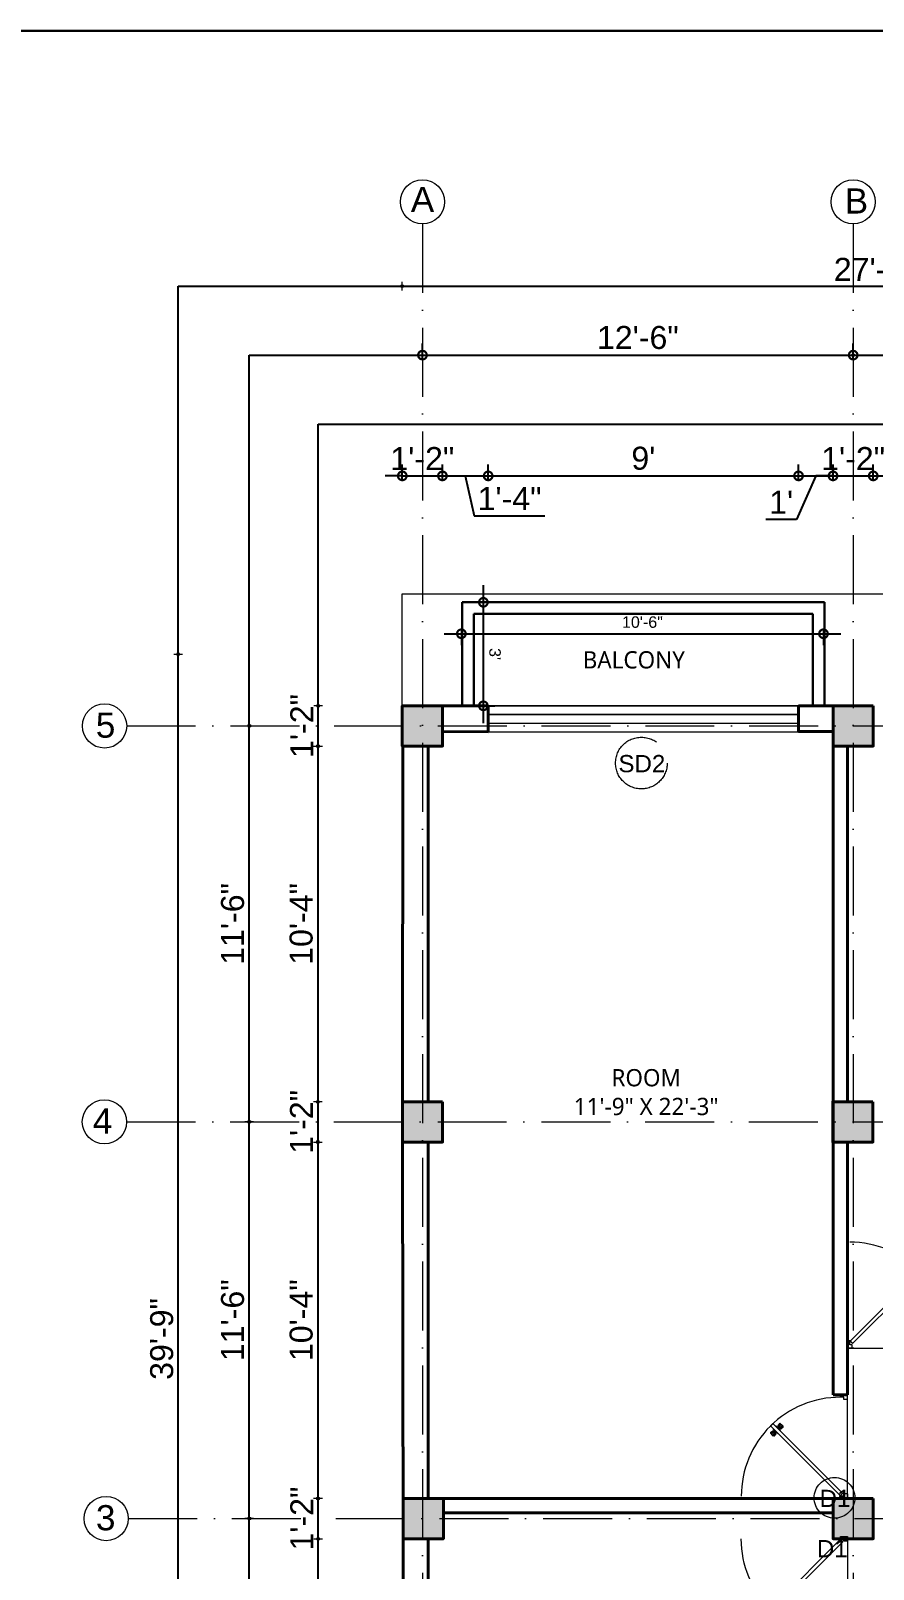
# Model space of a CAD drawing. Header units: inches. Extents: x -71 to 2682309, y -3332 to 801571.
# Drawn here: x 2668938 to 2669231, y 798607 to 799143 of the extents above; entities that cross this region are included whole.
import ezdxf

# ---------------------------------------------------------------- set-up
doc = ezdxf.new("R2010")
doc.units = ezdxf.units.IN
doc.header["$MEASUREMENT"] = 0
doc.header["$PDMODE"] = 99
for name, pattern in [('ACAD_ISO04W100', [30, 24, -3, 0, -3]), ('ACAD_ISO10W100', [18, 12, -3, 0, -3]), ('SOLID', [0])]:
    doc.linetypes.add(name, pattern=pattern)
for name, color, linetype, lineweight in [('BORDER', 5, 'Continuous', 60), ('CENTER  LINE RA', 10, 'ACAD_ISO04W100', 18), ('CONC. OUTLINE RA', 150, 'Continuous', 40), ('DOOR-WIN RA', 3, 'Continuous', 20), ('ele 4', 114, 'Continuous', 9), ('ELE2 RA', 130, 'Continuous', 20), ('Hatch', 254, 'Continuous', 9), ('HATCH RA', 8, 'Continuous', 9), ('PUERTAS', 7, 'Continuous', 13), ('TEXT RA', 254, 'Continuous', 20), ('TEXTURE EA', 8, 'ACAD_ISO10W100', 9), ('wall EA', 24, 'Continuous', 40), ('WALL__HALF_NEW', 42, 'Continuous', 30), ('Win EA', 114, 'Continuous', 5)]:
    doc.layers.add(name, color=color, linetype=linetype, lineweight=lineweight)
for name, color, linetype in [('HACTH', 7, 'Continuous'), ('lettring', 7, 'Continuous'), ('text EA', 7, 'Continuous')]:
    doc.layers.add(name, color=color, linetype=linetype)
doc.styles.add('DIM 8', font='arial.ttf', dxfattribs={"height": 8})
doc.styles.add('EAPL', font='arial.ttf', dxfattribs={"height": 8})
doc.styles.get("Standard").update_dxf_attribs({"font": 'arial.ttf'})
doc.dimstyles.new('Copy of DIM 8', dxfattribs={"dimtxt": 8, "dimasz": 1, "dimexe": 6, "dimexo": 18, "dimgap": 1.6875, "dimtad": 1, "dimdec": 0, "dimzin": 3, "dimdsep": 46, "dimlunit": 4, "dimtxsty": 'DIM 8', "dimblk": 'dot 2', "dimcen": 0.09375, "dimse1": 1, "dimse2": 1, "dimclrd": 1, "dimclre": 1, "dimclrt": 256, "dimadec": 0, "dimazin": 0, "dimtfac": 0.75, "dimtdec": 0, "dimtix": 1, "dimtmove": 1, "dimatfit": 3, "dimldrblk": 'DOT', "dimfxl": 1, "dimtolj": 1, "dimtzin": 0, "dimlwd": 9, "dimlwe": 9, "dimarcsym": 0})
doc.dimstyles.new('EA Copy of 1-8', dxfattribs={"dimtxt": 8, "dimasz": 6, "dimexe": 4, "dimexo": 6, "dimgap": 2, "dimtad": 1, "dimdec": 0, "dimzin": 0, "dimdsep": 46, "dimlunit": 3, "dimtxsty": 'EAPL', "dimblk": 'DOTSMALL', "dimcen": -0.09, "dimdle": 6, "dimclrd": 256, "dimclre": 256, "dimclrt": 256, "dimadec": 0, "dimazin": 0, "dimtfac": 8, "dimtdec": 0, "dimtix": 1, "dimtmove": 0, "dimatfit": 3, "dimldrblk": 'OPEN30', "dimfxl": 1, "dimfxlon": 1, "dimtolj": 1, "dimtzin": 0, "dimlwd": -1, "dimlwe": -1, "dimarcsym": 0})

# ---------------------------------------------------------------- blocks, each defined once
blk = doc.blocks.new('COLUMN')
at = {"layer": 'HACTH', "lineweight": 30, "transparency": 33554541}
h = blk.add_hatch(color=256, dxfattribs=at)
h.dxf.hatch_style = 1
h.paths.add_polyline_path([(2659104.19, 784576.38), (2659090.19, 784576.38), (2659090.19, 784562.38), (2659104.19, 784562.38)])
at = {"layer": 'CONC. OUTLINE RA'}
blk.add_lwpolyline([(2659090.19, 784576.38), (2659104.19, 784576.38), (2659104.19, 784562.38), (2659090.19, 784562.38)], close=True, dxfattribs=at)
blk = doc.blocks.new('3ft')
at = {"layer": 'PUERTAS', "color": 6}
for p, q in [((1.01, 2.52), (25.23, 26.74)), ((26.05, 25.92), (1.77, 1.64)), ((26.05, 25.92), (25.23, 26.74)), ((0, 2.4), (0, 0)), ((0.72, 2.4), (0, 2.4)), ((1.6, 0), (0, 0)), ((0.72, 1.52), (0.72, 2.44)), ((0.8, 1.52), (0.72, 1.52)), ((0.8, 1.52), (0.8, 2.41)), ((0.8, 1.2), (0.8, 1.52)), ((1.6, 1.2), (0.8, 1.2)), ((1.57, 1.84), (0.94, 2.47)), ((1.63, 1.89), (0.97, 2.55)), ((1.63, 1.89), (1.57, 1.84)), ((1.77, 1.64), (1.57, 1.84)), ((1.6, 0), (1.6, 1.2)), ((34.4, 0), (34.4, 1.2)), ((34.4, 1.2), (35.2, 1.2)), ((34.4, 0), (36, 0)), ((35.2, 1.2), (35.2, 2.4)), ((35.2, 2.4), (36, 2.4)), ((36, 0), (36, 2.4))]:
    blk.add_line(p, q, dxfattribs=at)
at = {"layer": 'PUERTAS', "color": 8}
for p, q in [((22.57, 24.94), (21.65, 25.68)), ((22.63, 24.99), (21.69, 25.75)), ((22.74, 25.1), (21.84, 25.9)), ((22.13, 26.28), (21.98, 26.13)), ((22.88, 25.24), (22.01, 26.06)), ((22.13, 26.28), (22.27, 26.42)), ((22.29, 26.41), (22.27, 26.42)), ((23.16, 25.52), (22.34, 26.39)), ((23.3, 25.66), (22.5, 26.56)), ((23.41, 25.77), (22.65, 26.71)), ((22.69, 24.32), (23.02, 24.83)), ((23.46, 25.83), (22.72, 26.75)), ((22.95, 24.96), (22.84, 25.07)), ((22.98, 24.99), (22.86, 25.1)), ((23.03, 25.04), (22.91, 25.15)), ((22.91, 24.53), (23.1, 24.91)), ((23.11, 25.12), (22.99, 25.23)), ((23.13, 24.76), (23.18, 24.99)), ((23.28, 25.3), (23.17, 25.41)), ((23.36, 25.37), (23.25, 25.49)), ((23.31, 24.94), (23.28, 25.08)), ((23.41, 25.43), (23.3, 25.54)), ((23.46, 25.09), (23.32, 25.13)), ((23.44, 25.45), (23.33, 25.56)), ((23.64, 25.27), (23.41, 25.22)), ((23.87, 25.49), (23.49, 25.3)), ((24.08, 25.71), (23.57, 25.38)), ((23.63, 23.38), (24.14, 23.72)), ((23.84, 23.6), (24.22, 23.79)), ((24.07, 23.82), (24.3, 23.88)), ((24.25, 24), (24.39, 23.97)), ((24.25, 23.26), (24.99, 22.34)), ((24.27, 23.64), (24.38, 23.53)), ((24.3, 23.67), (24.41, 23.56)), ((24.3, 23.32), (25.06, 22.38)), ((24.35, 23.72), (24.46, 23.61)), ((24.4, 24.15), (24.43, 24.01)), ((24.41, 23.43), (25.2, 22.53)), ((24.43, 23.8), (24.54, 23.69)), ((24.58, 24.33), (24.52, 24.1)), ((24.55, 23.57), (25.37, 22.7)), ((24.6, 23.97), (24.72, 23.86)), ((24.8, 24.56), (24.61, 24.18)), ((25.02, 24.77), (24.68, 24.26)), ((24.68, 24.05), (24.79, 23.94)), ((24.73, 24.1), (24.85, 23.99)), ((24.76, 24.13), (24.87, 24.02)), ((24.83, 23.85), (25.7, 23.03)), ((24.97, 23.99), (25.87, 23.2)), ((25.08, 24.1), (26.02, 23.34)), ((25.14, 24.15), (26.06, 23.41)), ((25.58, 22.82), (25.43, 22.67)), ((25.58, 22.82), (25.73, 22.97)), ((25.72, 22.98), (25.73, 22.97)), ((0, 0), (36, 0))]:
    blk.add_line(p, q, dxfattribs=at)
at = {"layer": 'PUERTAS', "color": 1}
for p, q in [((21.67, 25.73), (22.17, 26.23)), ((22.49, 24.95), (21.67, 25.61)), ((21.7, 25.82), (22.14, 26.26)), ((21.73, 25.79), (21.7, 25.82)), ((22.58, 26.7), (22.14, 26.26)), ((22.67, 26.73), (22.17, 26.23)), ((22.61, 26.67), (22.58, 26.7)), ((22.6, 24.96), (23.02, 25.38)), ((22.61, 24.25), (22.92, 24.72)), ((22.62, 24.13), (22.61, 24.14)), ((22.7, 25.07), (22.71, 25.06)), ((23.45, 25.91), (22.79, 26.73)), ((22.82, 25.06), (23.08, 25.32)), ((22.94, 24.95), (22.83, 25.07)), ((22.92, 24.72), (22.92, 24.72)), ((22.93, 24.94), (23.19, 25.21)), ((22.93, 24.84), (22.93, 24.83)), ((23.44, 25.81), (23.02, 25.38)), ((23.34, 25.58), (23.08, 25.32)), ((23.46, 25.47), (23.19, 25.21)), ((23.33, 25.7), (23.34, 25.69)), ((23.45, 25.46), (23.33, 25.57)), ((23.44, 23.31), (23.45, 23.3)), ((23.56, 23.3), (24.03, 23.61)), ((23.57, 25.47), (23.57, 25.47)), ((24.15, 25.79), (23.68, 25.48)), ((23.68, 25.48), (23.68, 25.48)), ((24.03, 23.61), (24.03, 23.62)), ((24.14, 23.62), (24.14, 23.62)), ((24.25, 23.62), (24.51, 23.89)), ((24.27, 25.78), (24.26, 25.79)), ((24.26, 23.29), (24.69, 23.71)), ((24.26, 23.63), (24.37, 23.52)), ((24.26, 23.18), (24.92, 22.37)), ((24.37, 23.52), (24.63, 23.77)), ((24.37, 23.4), (24.37, 23.4)), ((24.78, 24.15), (24.51, 23.89)), ((24.89, 24.03), (24.63, 23.77)), ((25.11, 24.14), (24.69, 23.71)), ((24.77, 24.14), (24.88, 24.03)), ((24.79, 24.38), (24.78, 24.37)), ((24.78, 24.26), (24.78, 24.26)), ((25.1, 24.84), (24.79, 24.38)), ((25, 24.03), (25, 24.03)), ((25.04, 22.36), (25.54, 22.86)), ((25.09, 24.96), (25.1, 24.95)), ((25.1, 22.42), (25.13, 22.39)), ((25.13, 22.39), (25.57, 22.83)), ((25.22, 24.14), (26.03, 23.48)), ((26.04, 23.37), (25.54, 22.86)), ((26.01, 23.27), (25.57, 22.83)), ((25.98, 23.3), (26.01, 23.27))]:
    blk.add_line(p, q, dxfattribs=at)
at = {"layer": 'PUERTAS', "color": 2}
for p, q in [((21.99, 26.11), (21.98, 26.13)), ((25.42, 22.68), (25.43, 22.67))]:
    blk.add_line(p, q, dxfattribs=at)
at = {"layer": 'PUERTAS', "color": 6}
for radius in [0.155, 0.0752]:
    blk.add_circle((0.82, 2.56), radius, dxfattribs=at)
blk.add_arc((0.82, 2.56), 34.38, 359.7285, 90.0333, dxfattribs=at)
at = {"layer": 'PUERTAS', "color": 1}
for centre, start, end in [((22.54, 25.01), 231.0764, 315), ((22.67, 24.2), 135, 225), ((22.73, 26.68), 38.9236, 135), ((22.77, 25.12), 225, 315), ((22.99, 24.89), 135, 219.7428), ((22.87, 24.78), 315, 39.7428), ((23.28, 25.63), 315, 45), ((23.39, 25.86), 315, 38.9236), ((23.51, 23.36), 225, 315), ((23.51, 25.41), 50.2572, 135), ((23.62, 25.53), 230.2572, 315), ((24.09, 23.56), 50.2572, 135), ((24.2, 23.68), 230.2572, 315), ((24.2, 25.73), 45, 135), ((24.32, 23.23), 135, 218.9236), ((24.42, 23.46), 135, 225), ((24.84, 24.31), 135, 219.7428), ((24.72, 24.21), 315, 39.7428), ((24.94, 23.98), 45, 135), ((24.98, 22.42), 218.9236, 315), ((25.04, 24.89), 315, 45), ((25.17, 24.08), 51.0764, 135), ((25.98, 23.42), 315, 51.0764)]:
    blk.add_arc(centre, 0.08, start, end, dxfattribs=at)
blk = doc.blocks.new('*U327')
at = {"color": 3, "xscale": -1}
blk.add_blockref('3ft', (42, 0), dxfattribs=at)
blk = doc.blocks.new('_DotSmall')
at = {"color": 0, "linetype": 'ByBlock', "const_width": 0.5}
blk.add_lwpolyline([(-0.0625, 0, 1), (0.0625, 0, 1)], format="xyb", close=True, dxfattribs=at)
blk = doc.blocks.new('*D1082')
at = {"layer": 'Defpoints', "color": 0, "transparency": 16777216}
for p in [(2669081.2, 798987.8), (2669067.24, 798907.8), (2669081.2, 798907.8)]:
    blk.add_point(p, dxfattribs=at)
at = {"layer": 'lettring', "transparency": 16777216}
for p, q in [((2669067.24, 798986.8), (2669067.24, 798991.8)), ((2669081.2, 798986.8), (2669081.2, 798991.8)), ((2669067.24, 798987.8), (2669061.24, 798987.8)), ((2669067.24, 798987.8), (2669081.2, 798987.8)), ((2669081.2, 798987.8), (2669087.2, 798987.8))]:
    blk.add_line(p, q, dxfattribs=at)
at = {"layer": 'lettring', "transparency": 16777216, "xscale": 6, "yscale": 6, "zscale": 6}
for p, rotation in [((2669067.24, 798987.8), 359.9998547587706), ((2669081.2, 798987.8), 179.9998547587706)]:
    blk.add_blockref('_DotSmall', p, dxfattribs=dict(at, rotation=rotation))
at = {"layer": 'lettring', "transparency": 16777216, "insert": (2669074.22, 798993.82), "char_height": 8, "attachment_point": 5, "rotation": 359.9999, "style": 'EAPL'}
blk.add_mtext('\\A1;1\'-2"', dxfattribs=at)
blk = doc.blocks.new('_Open30')
at = {"color": 0, "linetype": 'ByBlock', "lineweight": -2}
for p, q in [((-1, 0.268), (0, 0)), ((0, 0), (-1, -0.268)), ((0, 0), (-1, 0))]:
    blk.add_line(p, q, dxfattribs=at)
blk = doc.blocks.new('*D1083')
at = {"layer": 'Defpoints', "color": 0, "transparency": 16777216}
for p in [(2669097.13, 798987.8), (2669081.2, 798907.8), (2669097.13, 798907.81)]:
    blk.add_point(p, dxfattribs=at)
at = {"layer": 'lettring', "transparency": 16777216}
for p, q in [((2669081.2, 798986.8), (2669081.2, 798991.8)), ((2669097.13, 798986.8), (2669097.13, 798991.8)), ((2669075.2, 798987.8), (2669103.13, 798987.8)), ((2669089.16, 798987.8), (2669092.31, 798973.89)), ((2669092.31, 798973.89), (2669116.83, 798973.89))]:
    blk.add_line(p, q, dxfattribs=at)
at = {"layer": 'lettring', "transparency": 16777216, "xscale": 6, "yscale": 6, "zscale": 6}
for p, rotation in [((2669081.2, 798987.8), 179.9998547587933), ((2669097.13, 798987.8), 359.9998547587933)]:
    blk.add_blockref('_DotSmall', p, dxfattribs=dict(at, rotation=rotation))
at = {"layer": 'lettring', "transparency": 16777216, "insert": (2669104.57, 798979.91), "char_height": 8, "attachment_point": 5, "rotation": 359.9999, "style": 'EAPL'}
blk.add_mtext('\\A1;1\'-4"', dxfattribs=at)
blk = doc.blocks.new('*D1084')
at = {"layer": 'Defpoints', "color": 0, "transparency": 16777216}
for p in [(2669205.13, 798987.8), (2669097.13, 798907.81), (2669205.13, 798907.8)]:
    blk.add_point(p, dxfattribs=at)
at = {"layer": 'lettring', "transparency": 16777216}
for p, q in [((2669097.13, 798986.8), (2669097.13, 798991.8)), ((2669205.13, 798986.8), (2669205.13, 798991.8)), ((2669091.13, 798987.8), (2669211.13, 798987.8))]:
    blk.add_line(p, q, dxfattribs=at)
at = {"layer": 'lettring', "transparency": 16777216, "xscale": 6, "yscale": 6, "zscale": 6}
for p, rotation in [((2669097.13, 798987.8), 179.9998547587933), ((2669205.13, 798987.8), 359.9998547587933)]:
    blk.add_blockref('_DotSmall', p, dxfattribs=dict(at, rotation=rotation))
at = {"layer": 'lettring', "transparency": 16777216, "insert": (2669151.13, 798993.89), "char_height": 8, "attachment_point": 5, "rotation": 359.9999, "style": 'EAPL'}
blk.add_mtext("\\A1;9'", dxfattribs=at)
blk = doc.blocks.new('*D1085')
at = {"layer": 'Defpoints', "color": 0, "transparency": 16777216}
for p in [(2669217.13, 798987.8), (2669205.13, 798907.8), (2669217.13, 798907.8)]:
    blk.add_point(p, dxfattribs=at)
at = {"layer": 'lettring', "transparency": 16777216}
for p, q in [((2669205.13, 798986.8), (2669205.13, 798991.8)), ((2669217.13, 798986.8), (2669217.13, 798991.8)), ((2669199.13, 798987.8), (2669223.13, 798987.8)), ((2669211.13, 798987.8), (2669204.39, 798972.63)), ((2669204.39, 798972.63), (2669193.78, 798972.63))]:
    blk.add_line(p, q, dxfattribs=at)
at = {"layer": 'lettring', "transparency": 16777216, "xscale": 6, "yscale": 6, "zscale": 6}
for p, rotation in [((2669205.13, 798987.8), 179.9998547587933), ((2669217.13, 798987.8), 359.9998547587933)]:
    blk.add_blockref('_DotSmall', p, dxfattribs=dict(at, rotation=rotation))
at = {"layer": 'lettring', "transparency": 16777216, "insert": (2669199.08, 798978.64), "char_height": 8, "attachment_point": 5, "rotation": 359.9999, "style": 'EAPL'}
blk.add_mtext("\\A1;1'", dxfattribs=at)
blk = doc.blocks.new('*D1086')
at = {"layer": 'Defpoints', "color": 0, "transparency": 16777216}
for p in [(2669231.13, 798987.8), (2669217.13, 798907.8), (2669231.13, 798907.8)]:
    blk.add_point(p, dxfattribs=at)
at = {"layer": 'lettring', "transparency": 16777216}
for p, q in [((2669217.13, 798986.8), (2669217.13, 798991.8)), ((2669231.13, 798986.8), (2669231.13, 798991.8)), ((2669217.13, 798987.8), (2669211.13, 798987.8)), ((2669217.13, 798987.8), (2669231.13, 798987.8)), ((2669231.13, 798987.8), (2669237.13, 798987.8))]:
    blk.add_line(p, q, dxfattribs=at)
at = {"layer": 'lettring', "transparency": 16777216, "xscale": 6, "yscale": 6, "zscale": 6}
for p, rotation in [((2669217.13, 798987.8), 359.9998547587933), ((2669231.13, 798987.8), 179.9998547587933)]:
    blk.add_blockref('_DotSmall', p, dxfattribs=dict(at, rotation=rotation))
at = {"layer": 'lettring', "transparency": 16777216, "insert": (2669224.13, 798993.82), "char_height": 8, "attachment_point": 5, "rotation": 359.9999, "style": 'EAPL'}
blk.add_mtext('\\A1;1\'-2"', dxfattribs=at)
blk = doc.blocks.new('*D1087')
at = {"layer": 'Defpoints', "color": 0, "transparency": 16777216}
for p in [(2669254.13, 798987.8), (2669231.13, 798907.8), (2669254.13, 798907.8)]:
    blk.add_point(p, dxfattribs=at)
at = {"layer": 'lettring', "transparency": 16777216}
for p, q in [((2669231.13, 798986.8), (2669231.13, 798991.8)), ((2669254.13, 798986.8), (2669254.13, 798991.8)), ((2669225.13, 798987.8), (2669260.13, 798987.8)), ((2669242.63, 798987.8), (2669244.93, 798970.57)), ((2669244.93, 798970.57), (2669275.66, 798970.57))]:
    blk.add_line(p, q, dxfattribs=at)
at = {"layer": 'lettring', "transparency": 16777216, "xscale": 6, "yscale": 6, "zscale": 6}
for p, rotation in [((2669231.13, 798987.8), 179.9998547587933), ((2669254.13, 798987.8), 359.9998547587933)]:
    blk.add_blockref('_DotSmall', p, dxfattribs=dict(at, rotation=rotation))
at = {"layer": 'lettring', "transparency": 16777216, "insert": (2669260.29, 798976.59), "char_height": 8, "attachment_point": 5, "rotation": 359.9999, "style": 'EAPL'}
blk.add_mtext('\\A1;1\'-11"', dxfattribs=at)
blk = doc.blocks.new('*D1091')
at = {"layer": 'Defpoints', "color": 0, "transparency": 16777216}
for p in [(2669092.12, 798943.82), (2669095.45, 798943.82), (2669092.13, 798907.81)]:
    blk.add_point(p, dxfattribs=at)
at = {"layer": 'lettring', "transparency": 16777216}
for p, q in [((2669095.45, 798901.81), (2669095.45, 798949.82)), ((2669095.45, 798943.82), (2669099.45, 798943.83)), ((2669095.45, 798907.81), (2669099.45, 798907.81))]:
    blk.add_line(p, q, dxfattribs=at)
at = {"layer": 'lettring', "transparency": 16777216, "xscale": 6, "yscale": 6, "zscale": 6}
for p, rotation in [((2669095.45, 798943.82), 90.00632698819943), ((2669095.45, 798907.81), 270.0063269881994)]:
    blk.add_blockref('_DotSmall', p, dxfattribs=dict(at, rotation=rotation))
at = {"layer": 'lettring', "transparency": 16777216, "insert": (2669099.49, 798925.82), "char_height": 8, "attachment_point": 5, "rotation": 270.0063, "style": 'EAPL'}
blk.add_mtext("\\A1;{\\H0.5x;3'}", dxfattribs=at)
blk = doc.blocks.new('*D1074')
at = {"layer": 'Defpoints', "color": 0, "transparency": 16777216}
for p in [(2669087.8, 798942.87), (2669213.81, 798942.87), (2669213.81, 798932.87)]:
    blk.add_point(p, dxfattribs=at)
at = {"layer": 'lettring', "transparency": 16777216}
for p, q in [((2669081.8, 798932.87), (2669219.81, 798932.87)), ((2669087.8, 798933.87), (2669087.8, 798928.87)), ((2669213.81, 798933.87), (2669213.81, 798928.87))]:
    blk.add_line(p, q, dxfattribs=at)
at = {"layer": 'lettring', "transparency": 16777216, "xscale": 6, "yscale": 6, "zscale": 6, "rotation": 180}
blk.add_blockref('_DotSmall', (2669087.8, 798932.87), dxfattribs=at)
at = {"layer": 'lettring', "transparency": 16777216, "xscale": 6, "yscale": 6, "zscale": 6}
blk.add_blockref('_DotSmall', (2669213.81, 798932.87), dxfattribs=at)
at = {"layer": 'lettring', "transparency": 16777216, "insert": (2669150.81, 798936.91), "char_height": 8, "attachment_point": 5, "style": 'EAPL'}
blk.add_mtext('\\A1;{\\H0.5x;10\'-6"}', dxfattribs=at)
blk = doc.blocks.new('*D1092')
at = {"layer": 'Defpoints', "color": 0, "transparency": 16777216}
for p in [(2669224.15, 799029.8), (2669074.26, 798918.57), (2669224.15, 798918.57)]:
    blk.add_point(p, dxfattribs=at)
at = {"layer": 'lettring', "transparency": 16777216}
for p, q in [((2669074.26, 799028.8), (2669074.26, 799033.8)), ((2669224.15, 799028.8), (2669224.15, 799033.8)), ((2669068.26, 799029.8), (2669230.15, 799029.8))]:
    blk.add_line(p, q, dxfattribs=at)
at = {"layer": 'lettring', "transparency": 16777216, "xscale": 6, "yscale": 6, "zscale": 6, "rotation": 180}
blk.add_blockref('_DotSmall', (2669074.26, 799029.8), dxfattribs=at)
at = {"layer": 'lettring', "transparency": 16777216, "xscale": 6, "yscale": 6, "zscale": 6}
blk.add_blockref('_DotSmall', (2669224.15, 799029.8), dxfattribs=at)
at = {"layer": 'lettring', "transparency": 16777216, "insert": (2669149.21, 799035.89), "char_height": 8, "attachment_point": 5, "style": 'EAPL'}
blk.add_mtext('\\A1;12\'-6"', dxfattribs=at)
blk = doc.blocks.new('dot1')
at = {"layer": 'Hatch'}
h = blk.add_hatch(color=256, dxfattribs=at)
edge = h.paths.add_edge_path()
edge.add_arc((0, 0), 1, 0, 360)
for p, q in [((3, 0), (-3, 0)), ((0, 3), (0, -3))]:
    blk.add_line(p, q, dxfattribs=at)
blk.add_circle((0, 0), 1, dxfattribs=at)
blk = doc.blocks.new('dot 2')
at = {"layer": 'Hatch', "xscale": 0.5, "yscale": 0.5, "zscale": 0.5}
blk.add_blockref('dot1', (0, 0), dxfattribs=at)
blk = doc.blocks.new('*D1095')
at = {"layer": 'Defpoints', "color": 0, "transparency": 16777216}
for p in [(2669389.13, 799029.8), (2669224.15, 798918.8), (2669389.13, 798901.03)]:
    blk.add_point(p, dxfattribs=at)
at = {"layer": 'lettring', "color": 1, "lineweight": 9, "transparency": 16777216}
blk.add_line((2669225.15, 799029.8), (2669388.13, 799029.8), dxfattribs=at)
at = {"layer": 'lettring', "color": 1, "lineweight": 9, "transparency": 16777216, "rotation": 180}
blk.add_blockref('dot 2', (2669224.15, 799029.8), dxfattribs=at)
at = {"layer": 'lettring', "color": 1, "lineweight": 9, "transparency": 16777216}
blk.add_blockref('dot 2', (2669389.13, 799029.8), dxfattribs=at)
at = {"layer": 'lettring', "transparency": 16777216, "insert": (2669306.64, 799035.58), "char_height": 8, "attachment_point": 5, "style": 'DIM 8'}
blk.add_mtext('\\A1;13\'-9"', dxfattribs=at)
blk = doc.blocks.new('_Dot')
at = {"color": 0, "linetype": 'ByBlock', "lineweight": -2}
blk.add_line((-0.5, 0), (-1, 0), dxfattribs=at)
at = {"color": 0, "linetype": 'ByBlock', "const_width": 0.5}
blk.add_lwpolyline([(-0.25, 0, 1), (0.25, 0, 1)], format="xyb", close=True, dxfattribs=at)
blk = doc.blocks.new('*D1096')
at = {"layer": 'Defpoints', "color": 0, "transparency": 16777216}
for p in [(2669396.1, 799053.8), (2669067.2, 798925.8), (2669396.1, 798925.8)]:
    blk.add_point(p, dxfattribs=at)
at = {"layer": 'lettring', "color": 1, "lineweight": 9, "transparency": 16777216}
blk.add_line((2669068.2, 799053.8), (2669395.1, 799053.8), dxfattribs=at)
at = {"layer": 'lettring', "color": 1, "lineweight": 9, "transparency": 16777216, "rotation": 180}
blk.add_blockref('dot 2', (2669067.2, 799053.8), dxfattribs=at)
at = {"layer": 'lettring', "color": 1, "lineweight": 9, "transparency": 16777216}
blk.add_blockref('dot 2', (2669396.1, 799053.8), dxfattribs=at)
at = {"layer": 'lettring', "transparency": 16777216, "insert": (2669231.65, 799059.58), "char_height": 8, "attachment_point": 5, "style": 'DIM 8'}
blk.add_mtext('\\A1;27\'-5"', dxfattribs=at)
blk = doc.blocks.new('*D1102')
at = {"layer": 'Defpoints', "color": 0, "transparency": 16777216}
for p in [(2669067.2, 798907.8), (2669037.98, 798893.8), (2669067.39, 798893.8)]:
    blk.add_point(p, dxfattribs=at)
at = {"layer": 'lettring', "color": 1, "lineweight": 9, "transparency": 16777216}
for p, q in [((2669037.98, 798908.8), (2669037.98, 798909.8)), ((2669037.98, 798907.8), (2669037.98, 798893.8)), ((2669037.98, 798892.8), (2669037.98, 798891.8))]:
    blk.add_line(p, q, dxfattribs=at)
for p, rotation in [((2669037.98, 798907.8), 270), ((2669037.98, 798893.8), 90)]:
    blk.add_blockref('dot 2', p, dxfattribs=dict(at, rotation=rotation))
at = {"layer": 'lettring', "transparency": 16777216, "insert": (2669032.28, 798900.8), "char_height": 8, "attachment_point": 5, "rotation": 90, "style": 'DIM 8'}
blk.add_mtext('\\A1;1\'-2"', dxfattribs=at)
blk = doc.blocks.new('*D1103')
at = {"layer": 'Defpoints', "color": 0, "transparency": 16777216}
for p in [(2669067.39, 798893.8), (2669037.86, 798770.07), (2669067.26, 798770.07)]:
    blk.add_point(p, dxfattribs=at)
at = {"layer": 'lettring', "color": 1, "lineweight": 9, "transparency": 16777216}
blk.add_line((2669037.86, 798892.8), (2669037.86, 798771.07), dxfattribs=at)
for p, rotation in [((2669037.86, 798893.8), 90), ((2669037.86, 798770.07), 270)]:
    blk.add_blockref('dot 2', p, dxfattribs=dict(at, rotation=rotation))
at = {"layer": 'lettring', "transparency": 16777216, "insert": (2669032.09, 798831.94), "char_height": 8, "attachment_point": 5, "rotation": 90, "style": 'DIM 8'}
blk.add_mtext('\\A1;10\'-4"', dxfattribs=at)
blk = doc.blocks.new('*D1104')
at = {"layer": 'Defpoints', "color": 0, "transparency": 16777216}
for p in [(2669067.26, 798770.07), (2669037.86, 798756.07), (2669067.26, 798756.07)]:
    blk.add_point(p, dxfattribs=at)
at = {"layer": 'lettring', "color": 1, "lineweight": 9, "transparency": 16777216}
for p, q in [((2669037.86, 798771.07), (2669037.86, 798772.07)), ((2669037.86, 798770.07), (2669037.86, 798756.07)), ((2669037.86, 798755.07), (2669037.86, 798754.07))]:
    blk.add_line(p, q, dxfattribs=at)
for p, rotation in [((2669037.86, 798770.07), 270), ((2669037.86, 798756.07), 90)]:
    blk.add_blockref('dot 2', p, dxfattribs=dict(at, rotation=rotation))
at = {"layer": 'lettring', "transparency": 16777216, "insert": (2669032.16, 798763.07), "char_height": 8, "attachment_point": 5, "rotation": 90, "style": 'DIM 8'}
blk.add_mtext('\\A1;1\'-2"', dxfattribs=at)
blk = doc.blocks.new('*D1105')
at = {"layer": 'Defpoints', "color": 0, "transparency": 16777216}
for p in [(2669067.26, 798756.07), (2669037.86, 798632.08), (2669067.5, 798632.08)]:
    blk.add_point(p, dxfattribs=at)
at = {"layer": 'lettring', "color": 1, "lineweight": 9, "transparency": 16777216}
blk.add_line((2669037.86, 798755.07), (2669037.86, 798633.08), dxfattribs=at)
for p, rotation in [((2669037.86, 798756.07), 90), ((2669037.86, 798632.08), 270)]:
    blk.add_blockref('dot 2', p, dxfattribs=dict(at, rotation=rotation))
at = {"layer": 'lettring', "transparency": 16777216, "insert": (2669032.09, 798694.08), "char_height": 8, "attachment_point": 5, "rotation": 90, "style": 'DIM 8'}
blk.add_mtext('\\A1;10\'-4"', dxfattribs=at)
blk = doc.blocks.new('*D1106')
at = {"layer": 'Defpoints', "color": 0, "transparency": 16777216}
for p in [(2669067.5, 798632.08), (2669037.98, 798618.07), (2669067.56, 798618.07)]:
    blk.add_point(p, dxfattribs=at)
at = {"layer": 'lettring', "color": 1, "lineweight": 9, "transparency": 16777216}
for p, q in [((2669037.98, 798633.08), (2669037.98, 798634.08)), ((2669037.98, 798632.08), (2669037.98, 798618.07)), ((2669037.98, 798617.07), (2669037.98, 798616.07))]:
    blk.add_line(p, q, dxfattribs=at)
for p, rotation in [((2669037.98, 798632.08), 270), ((2669037.98, 798618.07), 90)]:
    blk.add_blockref('dot 2', p, dxfattribs=dict(at, rotation=rotation))
at = {"layer": 'lettring', "transparency": 16777216, "insert": (2669032.28, 798625.08), "char_height": 8, "attachment_point": 5, "rotation": 90, "style": 'DIM 8'}
blk.add_mtext('\\A1;1\'-2"', dxfattribs=at)
blk = doc.blocks.new('*D1110')
at = {"layer": 'Defpoints', "color": 0, "transparency": 16777216}
for p in [(2669074.26, 798900.8), (2669013.98, 798763.07), (2669074.26, 798763.07)]:
    blk.add_point(p, dxfattribs=at)
at = {"layer": 'lettring', "color": 1, "lineweight": 9, "transparency": 16777216}
blk.add_line((2669013.98, 798899.8), (2669013.98, 798764.07), dxfattribs=at)
for p, rotation in [((2669013.98, 798900.8), 90), ((2669013.98, 798763.07), 270)]:
    blk.add_blockref('dot 2', p, dxfattribs=dict(at, rotation=rotation))
at = {"layer": 'lettring', "transparency": 16777216, "insert": (2669008.21, 798831.94), "char_height": 8, "attachment_point": 5, "rotation": 90, "style": 'DIM 8'}
blk.add_mtext('\\A1;11\'-6"', dxfattribs=at)
blk = doc.blocks.new('*D1111')
at = {"layer": 'Defpoints', "color": 0, "transparency": 16777216}
for p in [(2669074.26, 798763.07), (2669013.98, 798625.07), (2669074.56, 798625.07)]:
    blk.add_point(p, dxfattribs=at)
at = {"layer": 'lettring', "color": 1, "lineweight": 9, "transparency": 16777216}
blk.add_line((2669013.98, 798762.07), (2669013.98, 798626.07), dxfattribs=at)
for p, rotation in [((2669013.98, 798763.07), 90), ((2669013.98, 798625.07), 270)]:
    blk.add_blockref('dot 2', p, dxfattribs=dict(at, rotation=rotation))
at = {"layer": 'lettring', "transparency": 16777216, "insert": (2669008.21, 798694.07), "char_height": 8, "attachment_point": 5, "rotation": 90, "style": 'DIM 8'}
blk.add_mtext('\\A1;11\'-6"', dxfattribs=at)
blk = doc.blocks.new('*D1112')
at = {"layer": 'Defpoints', "color": 0, "transparency": 16777216}
for p in [(2669074.56, 798625.07), (2669013.98, 798456.3), (2669074.54, 798456.3)]:
    blk.add_point(p, dxfattribs=at)
at = {"layer": 'lettring', "color": 1, "lineweight": 9, "transparency": 16777216}
blk.add_line((2669013.98, 798624.07), (2669013.98, 798457.3), dxfattribs=at)
for p, rotation in [((2669013.98, 798625.07), 90), ((2669013.98, 798456.3), 270)]:
    blk.add_blockref('dot 2', p, dxfattribs=dict(at, rotation=rotation))
at = {"layer": 'lettring', "transparency": 16777216, "insert": (2669008.28, 798540.69), "char_height": 8, "attachment_point": 5, "rotation": 90, "style": 'DIM 8'}
blk.add_mtext('\\A1;14\'-1"', dxfattribs=at)

msp = doc.modelspace()

# ---------------------------------------------------------------- linework, layer by layer
at = {"layer": 'BORDER', "lineweight": 30}
msp.add_lwpolyline([(2670631.06, 799142.64), (2669094.96, 799142.64), (2667654.44, 799142.64), (2667654.44, 798094.24), (2667654.44, 797051.99), (2669094.96, 797051.99), (2670631.06, 797051.99)], dxfattribs=at)
at = {"layer": 'CENTER  LINE RA', "linetype": 'ACAD_ISO10W100', "ltscale": 2}
for p, q in [((2669074.26, 799075.45), (2669074.26, 798199.2)), ((2669224.15, 799075.45), (2669224.15, 798199.2)), ((2668971.33, 798900.8), (2669492.23, 798900.8)), ((2668971.26, 798763.07), (2669492.16, 798763.07)), ((2668971.86, 798625.07), (2669492.76, 798625.07))]:
    msp.add_line(p, q, dxfattribs=at)
at = {"layer": 'Defpoints'}
for points in [[(2668989.24, 799053.8), (2669473.96, 799053.8), (2669473.96, 798223.4), (2668989.24, 798223.4)], [(2669013.98, 799029.8), (2669449.22, 799029.8), (2669449.22, 798248.14), (2669013.98, 798248.14)], [(2669037.98, 799005.8), (2669425.22, 799005.8), (2669425.22, 798272.14), (2669037.98, 798272.14)]]:
    msp.add_lwpolyline(points, close=True, dxfattribs=at)
at = {"layer": 'DOOR-WIN RA'}
for p, q in [((2669097.13, 798907.81), (2669205.12, 798907.82)), ((2669097.13, 798904.81), (2669205.13, 798904.82)), ((2669097.13, 798901.81), (2669205.13, 798901.82)), ((2669097.13, 798898.81), (2669205.13, 798898.82))]:
    msp.add_line(p, q, dxfattribs=at)
at = {"layer": 'ele 4', "linetype": 'SOLID'}
for p, q in [((2669217.13, 798907.8), (2669081.24, 798907.8)), ((2669205.13, 798904.81), (2669097.13, 798904.81)), ((2669081.24, 798898.78), (2669217.13, 798898.78)), ((2669097.13, 798901.78), (2669205.13, 798901.78))]:
    msp.add_line(p, q, dxfattribs=at)
at = {"layer": 'ELE2 RA'}
for p, q in [((2669067.2, 798946.8), (2669396.1, 798946.82)), ((2669067.2, 798907.8), (2669067.2, 798946.8))]:
    msp.add_line(p, q, dxfattribs=at)
at = {"layer": 'TEXTURE EA', "linetype": 'ByBlock', "ltscale": 2}
for centre in [(2669074.26, 799083.14), (2669224.15, 799083.14), (2668963.64, 798900.8), (2668963.57, 798763.07), (2668964.17, 798625.07)]:
    msp.add_circle(centre, 7.69, dxfattribs=at)
at = {"layer": 'TEXTURE EA', "linetype": 'ACAD_ISO10W100', "ltscale": 4}
for centre, radius in [((2669150.44, 798887.9), 8.99), ((2669217.65, 798632.3), 7.09)]:
    msp.add_circle(centre, radius, dxfattribs=at)
at = {"layer": 'wall EA'}
for p, q in [((2669097.13, 798907.81), (2669081.2, 798907.8)), ((2669097.13, 798898.81), (2669097.13, 798907.81)), ((2669205.13, 798898.82), (2669205.13, 798907.82)), ((2669205.13, 798907.82), (2669217.09, 798907.82)), ((2669081.16, 798898.82), (2669097.13, 798898.81)), ((2669088.13, 798898.81), (2669088.13, 798898.82)), ((2669205.13, 798898.82), (2669217.09, 798898.82)), ((2669067.26, 798770.07), (2669067.39, 798893.8)), ((2669076.21, 798770.07), (2669076.21, 798893.8)), ((2669217.14, 798893.8), (2669217.14, 798668.07)), ((2669222.14, 798770.07), (2669222.14, 798893.8)), ((2669067.53, 798614.79), (2669067.26, 798756.07)), ((2669076.21, 798632.07), (2669076.21, 798756.07)), ((2669222.14, 798684.32), (2669222.14, 798756.07)), ((2669222.14, 798668.07), (2669222.14, 798684.32)), ((2669222.14, 798668.07), (2669217.14, 798668.07)), ((2669067.5, 798632.08), (2669067.56, 798632.08)), ((2669081.56, 798632.07), (2669217.13, 798632.07)), ((2669081.56, 798627.07), (2669217.13, 798627.07)), ((2669067.54, 798463.3), (2669067.54, 798618.79)), ((2669076.21, 798463.3), (2669076.21, 798618.07))]:
    msp.add_line(p, q, dxfattribs=at)
at = {"layer": 'WALL__HALF_NEW'}
for p, q in [((2669088.13, 798907.81), (2669088.12, 798943.82)), ((2669214.13, 798943.82), (2669088.12, 798943.82)), ((2669214.13, 798907.82), (2669214.13, 798943.82)), ((2669092.13, 798907.81), (2669092.12, 798939.82)), ((2669210.13, 798939.82), (2669092.12, 798939.82)), ((2669210.13, 798907.8), (2669210.13, 798939.82))]:
    msp.add_line(p, q, dxfattribs=at)

# ---------------------------------------------------------------- block references
at = {"layer": 'HATCH RA', "lineweight": 30, "rotation": 270}
for p in [(1884504.86, 3457997.99), (1884654.75, 3457997.99), (1884504.88, 3457860.26), (1884654.63, 3457860.26), (1884505.18, 3457722.26), (1884654.75, 3457722.26)]:
    msp.add_blockref('COLUMN', p, dxfattribs=at)
at = {"layer": 'Win EA', "yscale": 0.9999536188852896}
for p, xscale, zscale, rotation in [((2669264.14, 798684.32), -0.9999536188852894, 0.9999536188852894, 359.9995031579402), ((2669222.14, 798674.07), -0.9999536188852896, 0.9999536188852894, 89.99950316861236), ((2669222.14, 798576.8), 0.9999536188852896, 0.9999536188852896, 89.99950316856432)]:
    msp.add_blockref('*U327', p, dxfattribs=dict(at, xscale=xscale, zscale=zscale, rotation=rotation))

# ---------------------------------------------------------------- texts
at = {"layer": 'text EA', "char_height": 6, "attachment_point": 2}
for s, insert, width in [('{\\fTrebuchet MS|b0|i0|c0|p34;BALCONY}', (2669147.81, 798926.81), 82.6088), ('SD2', (2669150.61, 798890.7), 11.1695), ('{\\fTrebuchet MS|b0|i0|c0|p34;ROOM \\P11\'-9" X 22\'-3"}', (2669152.11, 798781.44), 84.336), ('D1', (2669217.82, 798635.09), 11.1695), ('D1', (2669216.88, 798617.61), 11.1695)]:
    msp.add_mtext(s, dxfattribs=dict(at, insert=insert, width=width))
at = {"layer": 'TEXT RA', "char_height": 8.76, "attachment_point": 1}
for s, insert in [('A', (2669070.2, 799088.32)), ('B', (2669221.19, 799087.82)), ('5', (2668960.58, 798905.48)), ('4', (2668959.51, 798767.75)), ('3', (2668960.62, 798629.75))]:
    msp.add_mtext_dynamic_manual_height_columns(s, width=8.7644, gutter_width=43.82, heights=[0], dxfattribs=dict(at, insert=insert))

# ---------------------------------------------------------------- dimensions: what is measured, and where the dimension line sits
at = {"layer": 'lettring'}
for base, p1, p2, dimstyle, picture, middle in [((2669396.1, 799053.8), (2669067.2, 798925.8), (2669396.1, 798925.8), 'Copy of DIM 8', '*D1096', (2669231.65, 799059.58)), ((2669224.15, 799029.8), (2669074.26, 798918.57), (2669224.15, 798918.57), 'EA Copy of 1-8', '*D1092', (2669149.21, 799035.89)), ((2669389.13, 799029.8), (2669224.15, 798918.8), (2669389.13, 798901.03), 'Copy of DIM 8', '*D1095', (2669306.64, 799035.58))]:
    dim = msp.add_linear_dim(base=base, p1=p1, p2=p2, dimstyle=dimstyle, dxfattribs=at)
    dim.commit()
    dim.dimension.update_dxf_attribs({"geometry": picture, "text_midpoint": middle})
dim = msp.add_aligned_dim(p1=(2669067.24, 798907.8), p2=(2669081.2, 798907.8), distance=80, dimstyle='EA Copy of 1-8', dxfattribs=at)
dim.commit()
dim.dimension.update_dxf_attribs({"geometry": '*D1082', "text_midpoint": (2669074.22, 798993.82)})
for base, p1, p2, picture, middle in [((2669205.13, 798987.8), (2669097.13, 798907.81), (2669205.13, 798907.8), '*D1084', (2669151.13, 798993.89)), ((2669231.13, 798987.8), (2669217.13, 798907.8), (2669231.13, 798907.8), '*D1086', (2669224.13, 798993.82))]:
    dim = msp.add_linear_dim(base=base, p1=p1, p2=p2, angle=179.9999, dimstyle='EA Copy of 1-8', override={"dimtmove": 1}, dxfattribs=at)
    dim.commit()
    dim.dimension.update_dxf_attribs({"geometry": picture, "text_midpoint": middle})
for base, p1, p2, picture, middle in [((2669097.13, 798987.8), (2669081.2, 798907.8), (2669097.13, 798907.81), '*D1083', (2669094.31, 798973.89)), ((2669217.13, 798987.8), (2669205.13, 798907.8), (2669217.13, 798907.8), '*D1085', (2669202.39, 798972.63)), ((2669254.13, 798987.8), (2669231.13, 798907.8), (2669254.13, 798907.8), '*D1087', (2669246.93, 798970.57))]:
    dim = msp.add_linear_dim(base=base, p1=p1, p2=p2, angle=179.9999, dimstyle='EA Copy of 1-8', override={"dimtmove": 1}, dxfattribs=at)
    dim.commit()
    dim.dimension.update_dxf_attribs({"geometry": picture, "text_midpoint": middle, "dimtype": 160})
dim = msp.add_aligned_dim(p1=(2669092.13, 798907.81), p2=(2669092.12, 798943.82), distance=-3.32, text='{\\H0.5x;<>}', dimstyle='EA Copy of 1-8', dxfattribs=at)
dim.commit()
dim.dimension.update_dxf_attribs({"geometry": '*D1091', "text_midpoint": (2669099.49, 798925.82)})
dim = msp.add_linear_dim(base=(2669213.81, 798932.87), p1=(2669087.8, 798942.87), p2=(2669213.81, 798942.87), text='{\\H0.5x;<>}', dimstyle='EA Copy of 1-8', dxfattribs=at)
dim.commit()
dim.dimension.update_dxf_attribs({"geometry": '*D1074', "text_midpoint": (2669150.81, 798936.91)})
msp.add_linear_dim(base=(2668989.24, 798925.8), p1=(2669067.54, 798449.3), p2=(2669067.2, 798925.8), angle=90, text='39\'-9"', dimstyle='Copy of DIM 8', dxfattribs=at).render()
for base, p1, p2, picture, middle in [((2669037.98, 798893.8), (2669067.2, 798907.8), (2669067.39, 798893.8), '*D1102', (2669032.28, 798900.8)), ((2669013.98, 798763.07), (2669074.26, 798900.8), (2669074.26, 798763.07), '*D1110', (2669008.21, 798831.94)), ((2669037.86, 798770.07), (2669067.39, 798893.8), (2669067.26, 798770.07), '*D1103', (2669032.09, 798831.94)), ((2669037.86, 798756.07), (2669067.26, 798770.07), (2669067.26, 798756.07), '*D1104', (2669032.16, 798763.07)), ((2669013.98, 798625.07), (2669074.26, 798763.07), (2669074.56, 798625.07), '*D1111', (2669008.21, 798694.07)), ((2669037.86, 798632.08), (2669067.26, 798756.07), (2669067.5, 798632.08), '*D1105', (2669032.09, 798694.08)), ((2669037.98, 798618.07), (2669067.5, 798632.08), (2669067.56, 798618.07), '*D1106', (2669032.28, 798625.08)), ((2669013.98, 798456.3), (2669074.56, 798625.07), (2669074.54, 798456.3), '*D1112', (2669008.28, 798540.69))]:
    dim = msp.add_linear_dim(base=base, p1=p1, p2=p2, angle=90, dimstyle='Copy of DIM 8', dxfattribs=at)
    dim.commit()
    dim.dimension.update_dxf_attribs({"geometry": picture, "text_midpoint": middle})

doc.saveas('drawing.dxf')
